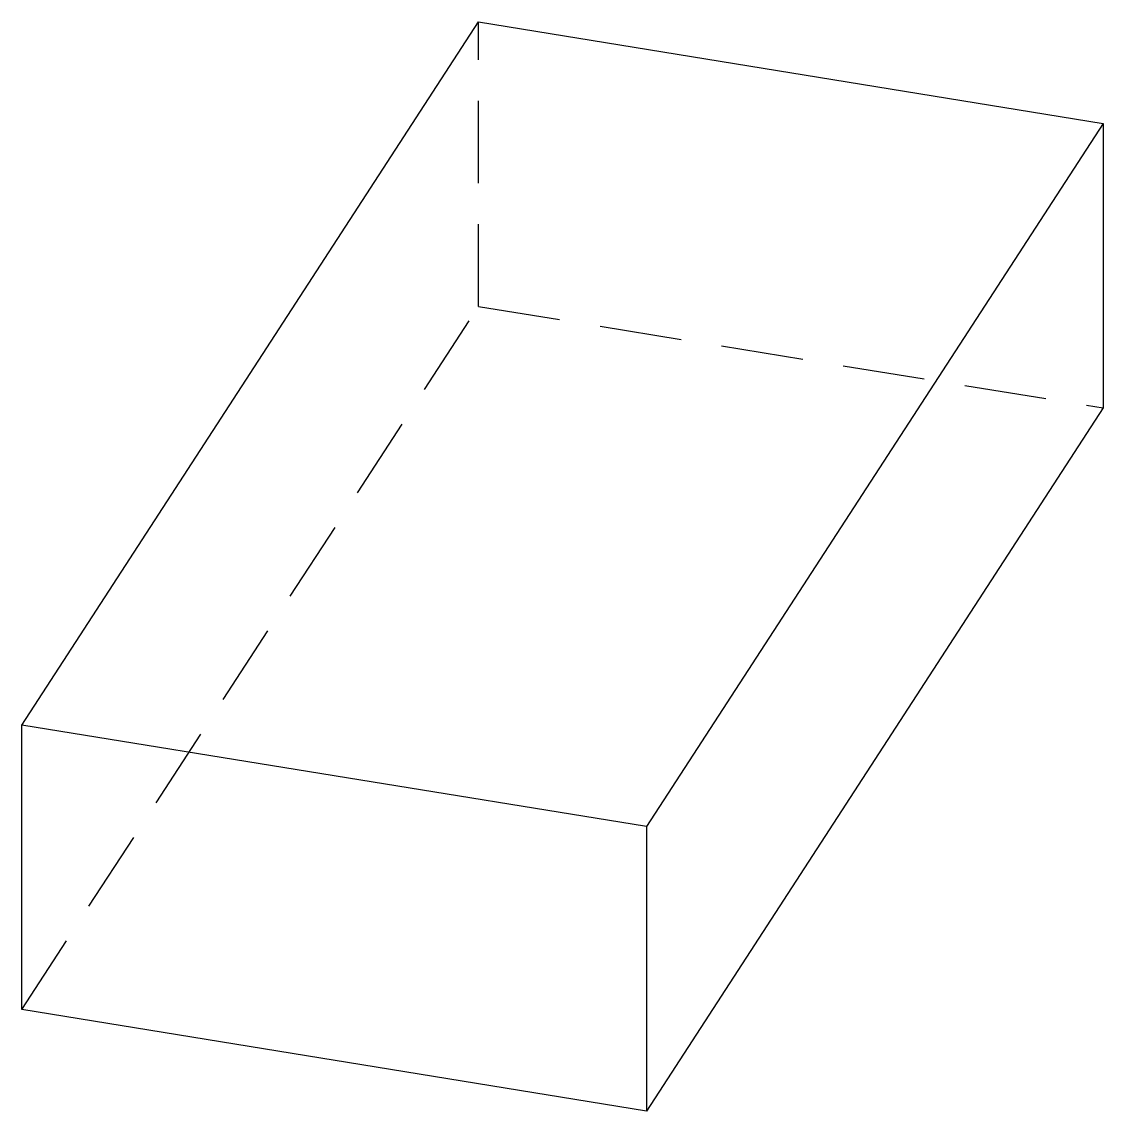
# Model space of a CAD drawing. Header units: metres. Extents: x -3.29 to 3.29, y -3.31 to 3.31.
import ezdxf

# ---------------------------------------------------------------- set-up
doc = ezdxf.new("R2010")
doc.units = ezdxf.units.M
doc.linetypes.add('DASHED', pattern=[0.75, 0.5, -0.25])
for name, color, linetype in [('VIEW', 7, 'CONTINUOUS'), ('VIEW-OCULTAS', 7, 'DASHED'), ('VIEW-PERFIL', 7, 'CONTINUOUS')]:
    doc.layers.add(name, color=color, linetype=linetype)

msp = doc.modelspace()

# ---------------------------------------------------------------- linework, layer by layer
at = {"layer": 'VIEW'}
for p, q in [((3.2927, 2.6969), (0.5115, -1.5829)), ((0.5115, -1.5829), (-3.2927, -0.9648)), ((0.5115, -1.5829), (0.5115, -3.3149))]:
    msp.add_line(p, q, dxfattribs=at)
at = {"layer": 'VIEW-OCULTAS'}
for p, q in [((-0.5115, 1.5829), (-0.5115, 3.3145)), ((-3.2924, -2.6965), (-0.5115, 1.5829)), ((-0.5115, 1.5829), (3.2924, 0.9649))]:
    msp.add_line(p, q, dxfattribs=at)
at = {"layer": 'VIEW-PERFIL'}
for p, q in [((-3.2927, -0.9648), (-0.5115, 3.3149)), ((-0.5115, 3.3149), (3.2927, 2.6969)), ((-0.5115, 3.3145), (-0.5115, 3.3149)), ((3.2927, 2.6969), (3.2927, 0.9648)), ((3.2927, 0.9648), (0.5115, -3.3149)), ((3.2924, 0.9649), (3.2927, 0.9648)), ((-3.2927, -2.6969), (-3.2927, -0.9648)), ((-3.2927, -2.6969), (-3.2924, -2.6965)), ((0.5115, -3.3149), (-3.2927, -2.6969))]:
    msp.add_line(p, q, dxfattribs=at)

doc.saveas('drawing.dxf')
